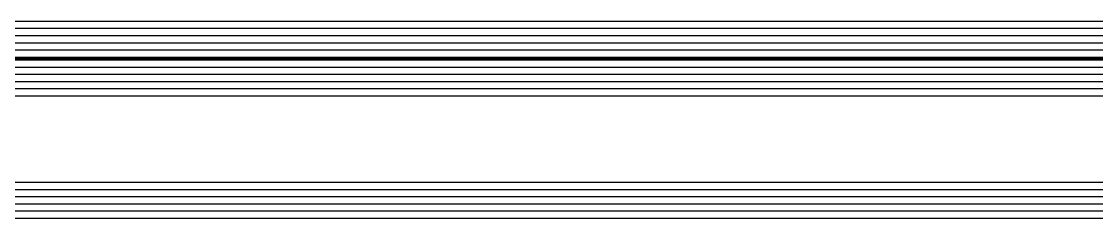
# Model space of a CAD drawing. Header units: millimetres. Extents: x 1251.1 to 1334.1, y 1577.6 to 1641.3.
# Drawn here: x 1277.0244 to 1277.1735, y 1620.3603 to 1620.3877 of the extents above; entities that cross this region are included whole.
import ezdxf

# ---------------------------------------------------------------- set-up
doc = ezdxf.new("R2010")
doc.units = ezdxf.units.MM
doc.layers.add('VETRATE sezioni - windows sections', color=7, linetype='Continuous', true_color=0x4d79ff)

msp = doc.modelspace()

# ---------------------------------------------------------------- linework, layer by layer
at = {"layer": 'VETRATE sezioni - windows sections', "linetype": 'Continuous'}
for p, q in [((1277.465059191392, 1620.386719394911), (1276.926001222075, 1620.386719394911)), ((1277.465054903392, 1620.387717246911), (1276.926496934075, 1620.387717246911)), ((1277.465059191392, 1620.385719394911), (1276.926001222075, 1620.385719394911)), ((1277.465059191392, 1620.384719394911), (1276.926001222075, 1620.384719394911)), ((1277.465059191392, 1620.383719394911), (1276.926001222075, 1620.383719394911)), ((1277.465059191392, 1620.382719394911), (1276.926001222075, 1620.382719394911)), ((1277.465059191392, 1620.382529394911), (1276.926001222075, 1620.382529394911)), ((1277.465059191392, 1620.382339394911), (1276.926001222075, 1620.382339394911)), ((1277.465059191392, 1620.381339394911), (1276.926001222075, 1620.381339394911)), ((1277.465059191392, 1620.380339394911), (1276.926001222075, 1620.380339394911)), ((1277.465059191392, 1620.379339394911), (1276.926001222075, 1620.379339394911)), ((1277.465059191392, 1620.378339394911), (1276.926001222075, 1620.378339394911)), ((1277.465059191392, 1620.377339394911), (1276.926496934075, 1620.377339394911)), ((1277.465054903392, 1620.364339394911), (1276.925996934075, 1620.364339394911)), ((1277.465054903392, 1620.365339394911), (1276.926496934075, 1620.365339394911)), ((1277.465054903392, 1620.363339394911), (1276.925996934075, 1620.363339394911)), ((1277.465054903392, 1620.362339394911), (1276.925996934075, 1620.362339394911)), ((1277.465054903392, 1620.361339394911), (1276.925996934075, 1620.361339394911)), ((1277.465054903392, 1620.360339394911), (1276.926496934075, 1620.360339394911))]:
    msp.add_line(p, q, dxfattribs=at)

doc.saveas('drawing.dxf')
